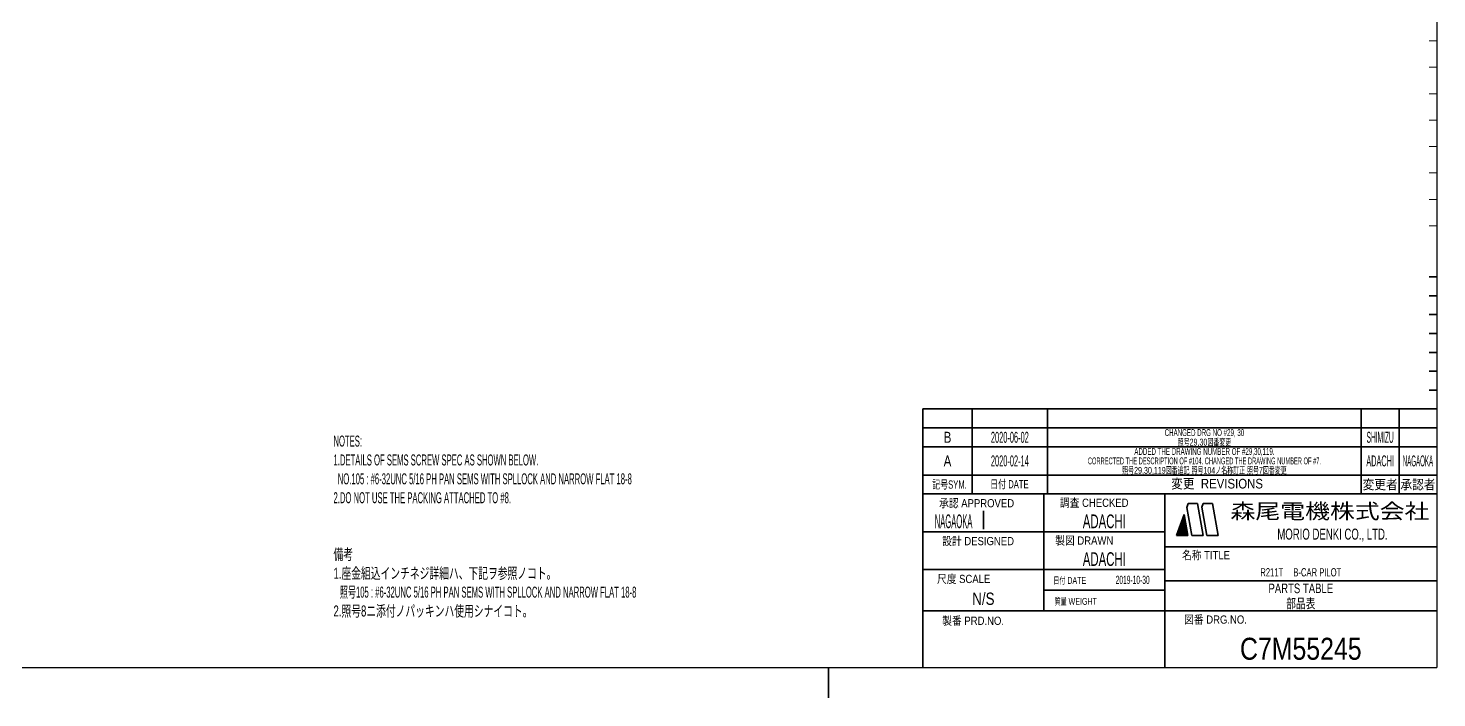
# Model space of a CAD drawing. Header units: millimetres. Extents: x 7 to 587, y 2 to 418.
# Drawn here: x 214.2 to 587, y 2 to 179.4 of the extents above; entities that cross this region are included whole.
import ezdxf
from ezdxf.enums import TextEntityAlignment as Align

# ---------------------------------------------------------------- set-up
doc = ezdxf.new("R2010")
doc.units = ezdxf.units.MM
doc.layers.add('図面枠C7M', color=7, linetype='Continuous')
doc.layers.add('表題、部品表_01', color=7, linetype='Continuous')
doc.styles.add('HG丸ｺﾞｼｯｸM-PRO', font='')
doc.styles.get('HG丸ｺﾞｼｯｸM-PRO').set_extended_font_data('HG丸ｺﾞｼｯｸM-PRO')

# ---------------------------------------------------------------- blocks, each defined once
blk = doc.blocks.new('BLKF026')
at = {"layer": '図面枠C7M', "color": 4, "linetype": 'Continuous', "lineweight": 13}
for p, q in [((518.778471, 46.748727), (520.524087, 48.494343)), ((518.8594, 46.971078), (520.502888, 48.614566)), ((518.940329, 47.193428), (520.48169, 48.734789)), ((519.021258, 47.415778), (520.460491, 48.855012)), ((519.102186, 47.638128), (520.439293, 48.975235)), ((519.183115, 47.860479), (520.418094, 49.095457)), ((519.264044, 48.082829), (520.396896, 49.21568)), ((519.344973, 48.305179), (520.375697, 49.335903)), ((519.425902, 48.527529), (520.354499, 49.456126)), ((519.506831, 48.749879), (520.3333, 49.576349)), ((519.58776, 48.97223), (520.312102, 49.696572)), ((519.668689, 49.19458), (520.290903, 49.816794)), ((519.749617, 49.41693), (520.269705, 49.937017)), ((519.830546, 49.63928), (520.248506, 50.05724)), ((519.911475, 49.861631), (520.227307, 50.177463)), ((519.992404, 50.083981), (520.206109, 50.297686)), ((520.073333, 50.306331), (520.18491, 50.417909)), ((520.154262, 50.528681), (520.163712, 50.538131)), ((518.157871, 44.996757), (520.693675, 47.532561)), ((518.211969, 45.192276), (520.672477, 47.652784)), ((518.292898, 45.414626), (520.651278, 47.773006)), ((518.299292, 44.996757), (520.714874, 47.412338)), ((518.373827, 45.636976), (520.63008, 47.893229)), ((518.440714, 44.996757), (520.736072, 47.292115)), ((518.454756, 45.859327), (520.608881, 48.013452)), ((518.535684, 46.081677), (520.587682, 48.133675)), ((518.582135, 44.996757), (520.757271, 47.171892)), ((518.616613, 46.304027), (520.566484, 48.253898)), ((518.697542, 46.526377), (520.545285, 48.374121)), ((518.723556, 44.996757), (520.778469, 47.051669)), ((518.864978, 44.996757), (520.799668, 46.931447)), ((519.006399, 44.996757), (520.820866, 46.811224)), ((519.147821, 44.996757), (520.842065, 46.691001)), ((519.289242, 44.996757), (520.863263, 46.570778)), ((519.430663, 44.996757), (520.884462, 46.450555)), ((519.572085, 44.996757), (520.90566, 46.330332)), ((519.713506, 44.996757), (520.926859, 46.21011)), ((519.854927, 44.996757), (520.948057, 46.089887)), ((519.996349, 44.996757), (520.969256, 45.969664)), ((520.13777, 44.996757), (520.990455, 45.849441)), ((520.279191, 44.996757), (521.011653, 45.729218)), ((520.420613, 44.996757), (521.032852, 45.608995)), ((520.562034, 44.996757), (521.05405, 45.488773)), ((520.703455, 44.996757), (521.075249, 45.36855)), ((520.844877, 44.996757), (521.096447, 45.248327)), ((520.986298, 44.996757), (521.117646, 45.128104)), ((521.12772, 44.996757), (521.138844, 45.007881))]:
    blk.add_line(p, q, dxfattribs=at)
blk = doc.blocks.new('BLKF023')
at = {"layer": '図面枠C7M', "color": 2, "linetype": 'Continuous', "lineweight": 25}
for p in [(587, 410), (7, 10)]:
    blk.add_line(p, (587, 10), dxfattribs=at)
at = {"layer": '図面枠C7M', "color": 4, "linetype": 'Continuous', "lineweight": 13}
for p, q in [((585, 176), (587, 176)), ((585, 169), (587, 169)), ((585, 162), (587, 162)), ((585, 155), (587, 155)), ((585, 148), (587, 148)), ((585, 141), (587, 141)), ((585, 134), (587, 134)), ((585, 127), (587, 127))]:
    blk.add_line(p, q, dxfattribs=at)
at = {"layer": '図面枠C7M', "color": 3, "linetype": 'Continuous', "lineweight": 35}
for p, q in [((587, 113.5), (585, 113.5)), ((587, 108.5), (585, 108.5)), ((587, 103.5), (585, 103.5)), ((587, 98.5), (585, 98.5)), ((587, 93.5), (585, 93.5)), ((587, 88.5), (585, 88.5)), ((587, 83.5), (585, 83.5)), ((451, 78.5), (587, 78.5)), ((451, 78.5), (451, 10)), ((464, 56), (464, 78.5)), ((484, 56), (484, 78.5)), ((567, 56), (567, 78.5)), ((577, 56), (577, 78.5)), ((451, 73.5), (587, 73.5)), ((451, 68.5), (587, 68.5)), ((451, 61), (587, 61)), ((451, 56), (587, 56)), ((483, 56), (483, 25)), ((515, 56), (515, 10)), ((520.84, 52.4), (521.23, 53.5)), ((522.14, 45), (520.84, 52.4)), ((521.23, 53.5), (523.64, 53.5)), ((525.14, 45), (523.64, 53.5)), ((525.18, 53.5), (524.82, 52.51)), ((526.14, 45), (524.82, 52.51)), ((525.18, 53.5), (527.64, 53.5)), ((529.14, 45), (527.64, 53.5)), ((467.01, 51.56), (467.01, 46.69)), ((518.14, 45), (520.16, 50.55)), ((521.14, 45), (520.16, 50.55)), ((451, 46), (515, 46)), ((518.14, 45), (521.14, 45)), ((522.14, 45), (525.14, 45)), ((526.14, 45), (529.14, 45)), ((515, 42), (587, 42)), ((451, 36), (515, 36)), ((483, 30.5), (515, 30.5)), ((515, 33), (587, 33)), ((451, 25), (587, 25)), ((426, 2), (426, 10))]:
    blk.add_line(p, q, dxfattribs=at)
at = {"layer": '図面枠C7M', "color": 4, "linetype": 'Continuous', "lineweight": 13}
blk.add_blockref('BLKF026', (0, 0), dxfattribs=at)
at = {"layer": '図面枠C7M', "color": 4, "linetype": 'Continuous', "lineweight": 13, "style": 'HG丸ｺﾞｼｯｸM-PRO'}
for s, height, width, p in [('記号SYM.', 2.182, 0.69227, (458.03, 58.49)), ('日付 DATE', 2.182, 0.692507, (473.87, 58.58)), ('変更  REVISIONS', 2.5455, 0.887352, (528.85, 58.72)), ('変更者', 2.545, 0.887717, (572, 58.5)), ('承認者', 2.545, 0.887717, (582, 58.5)), ('承認 APPROVED', 2.1818, 0.863151, (465.21, 53.54)), ('調査 CHECKED', 2.182, 0.863174, (496.34, 53.67)), ('設計 DESIGNED', 2.1818, 0.862613, (465.61, 43.51)), ('製図 DRAWN', 2.182, 0.863099, (493.7, 43.65)), ('名称 TITLE', 2.182, 0.862489, (525.93, 39.77)), ('尺度 SCALE', 2.182, 0.862581, (461.78, 33.49)), ('日付 DATE', 1.818, 0.618255, (489.88, 33.09)), ('質量 WEIGHT', 1.818, 0.618812, (491.46, 27.55)), ('製番 PRD.NO.', 2.182, 0.863299, (464.29, 22.41)), ('図番 DRG.NO.', 2.182, 0.863083, (528.44, 22.73))]:
    blk.add_text(s, height=height, dxfattribs=dict(at, width=width)).set_placement(p, align=Align.MIDDLE_CENTER)
at = {"layer": '図面枠C7M', "color": 2, "linetype": 'Continuous', "lineweight": 25, "style": 'HG丸ｺﾞｼｯｸM-PRO', "width": 1.206081}
blk.add_text('森尾電機株式会社', height=4, dxfattribs=at).set_placement((558.72, 51.43), align=Align.MIDDLE_CENTER)
at = {"layer": '図面枠C7M', "color": 3, "linetype": 'Continuous', "lineweight": 35, "style": 'HG丸ｺﾞｼｯｸM-PRO', "width": 0.652197}
blk.add_text('MORIO DENKI CO., LTD.', height=2.9091, dxfattribs=at).set_placement((559.38, 45.36), align=Align.MIDDLE_CENTER)
blk = doc.blocks.new('BLKF027')
at = {"layer": '図面枠C7M', "color": 3, "linetype": 'Continuous', "lineweight": 35, "style": 'HG丸ｺﾞｼｯｸM-PRO'}
for s, height, width, p in [('ADDED THE DRAWING NUMBER OF #29,30,119.', 1.8182, 0.537408, (525.5, 67.25)), ('A', 2.91, 0.782973, (457.5, 64.75)), ('2020-02-14', 2.909, 0.488281, (474, 64.75)), ('ADACHI', 2.909, 0.415454, (572, 64.75)), ('NAGAOKA', 2.909, 0.334453, (582, 64.75)), ('NAGAOKA', 3.636, 0.414524, (459.11, 48.75)), ('ADACHI', 3.636, 0.619335, (499, 48.75)), ('ADACHI', 3.636, 0.619335, (499, 38.75)), ('2019-10-30', 2.182, 0.482412, (506.5, 33.25)), ('R211T\u3000 B-CAR PILOT', 2.1818, 0.692576, (551, 35.25)), ('N/S', 3.273, 0.805664, (467, 28.25)), ('PARTS TABLE', 2.5455, 0.742213, (551, 31)), ('C7M55245', 5.818, 0.846013, (551, 15))]:
    blk.add_text(s, height=height, dxfattribs=dict(at, width=width)).set_placement(p, align=Align.MIDDLE_CENTER)

msp = doc.modelspace()

# ---------------------------------------------------------------- block references
at = {"layer": '図面枠C7M', "color": 4, "linetype": 'Continuous', "lineweight": 13}
msp.add_blockref('BLKF023', (0, 0), dxfattribs=at)
at = {"layer": '図面枠C7M', "color": 3, "linetype": 'Continuous', "lineweight": 35}
msp.add_blockref('BLKF027', (0, 0), dxfattribs=at)

# ---------------------------------------------------------------- texts
at = {"layer": '図面枠C7M', "color": 3, "linetype": 'Continuous', "lineweight": 35, "style": 'HG丸ｺﾞｼｯｸM-PRO'}
for s, height, width, p in [('B', 2.91, 0.78204, (457.5, 71)), ('2020-06-02', 2.909, 0.488281, (474, 71)), ('CHANGED DRG NO #29, 30', 1.8182, 0.537436, (525.5, 72.25)), ('照号29,30図番変更', 1.8182, 0.619076, (525.5, 69.71)), ('SHIMIZU', 2.909, 0.359252, (572, 71)), ('CORRECTED THE DESCRIPTION OF #104. CHANGED THE DRAWING NUMBER OF #7.', 1.8182, 0.497781, (525.5, 64.75)), ('照号29,30,119図番追記 照号104ノ名称訂正 照号7図番変更', 1.8182, 0.618976, (525.5, 62.25)), ('部品表', 2.545, 0.741121, (551, 27))]:
    msp.add_text(s, height=height, dxfattribs=dict(at, width=width)).set_placement(p, align=Align.MIDDLE_CENTER)
at = {"layer": '表題、部品表_01', "color": 3, "linetype": 'Continuous', "lineweight": 35, "style": 'HG丸ｺﾞｼｯｸM-PRO'}
for s, height, width, p in [('NOTES:', 2.909, 0.521723, (295, 70)), ('1.DETAILS OF SEMS SCREW SPEC AS SHOWN BELOW.', 2.9091, 0.522488, (295, 65)), ('  NO.105 : #6-32UNC 5/16 PH PAN SEMS WITH SPLLOCK AND NARROW FLAT 18-8', 2.9091, 0.522562, (295, 60)), ('2.DO NOT USE THE PACKING ATTACHED TO #8.', 2.9091, 0.522463, (295, 55)), ('備考', 2.909, 0.651535, (295, 40)), ('1.座金組込インチネジ詳細ハ、下記ヲ参照ノコト。', 2.9091, 0.651558, (295, 35)), ('   照号105 : #6-32UNC 5/16 PH PAN SEMS WITH SPLLOCK AND NARROW FLAT 18-8', 2.9091, 0.522554, (295, 30)), ('2.照号8ニ添付ノパッキンハ使用シナイコト。', 2.9091, 0.651608, (295, 25))]:
    msp.add_text(s, height=height, dxfattribs=dict(at, width=width)).set_placement(p, align=Align.MIDDLE_LEFT)

doc.saveas('drawing.dxf')
